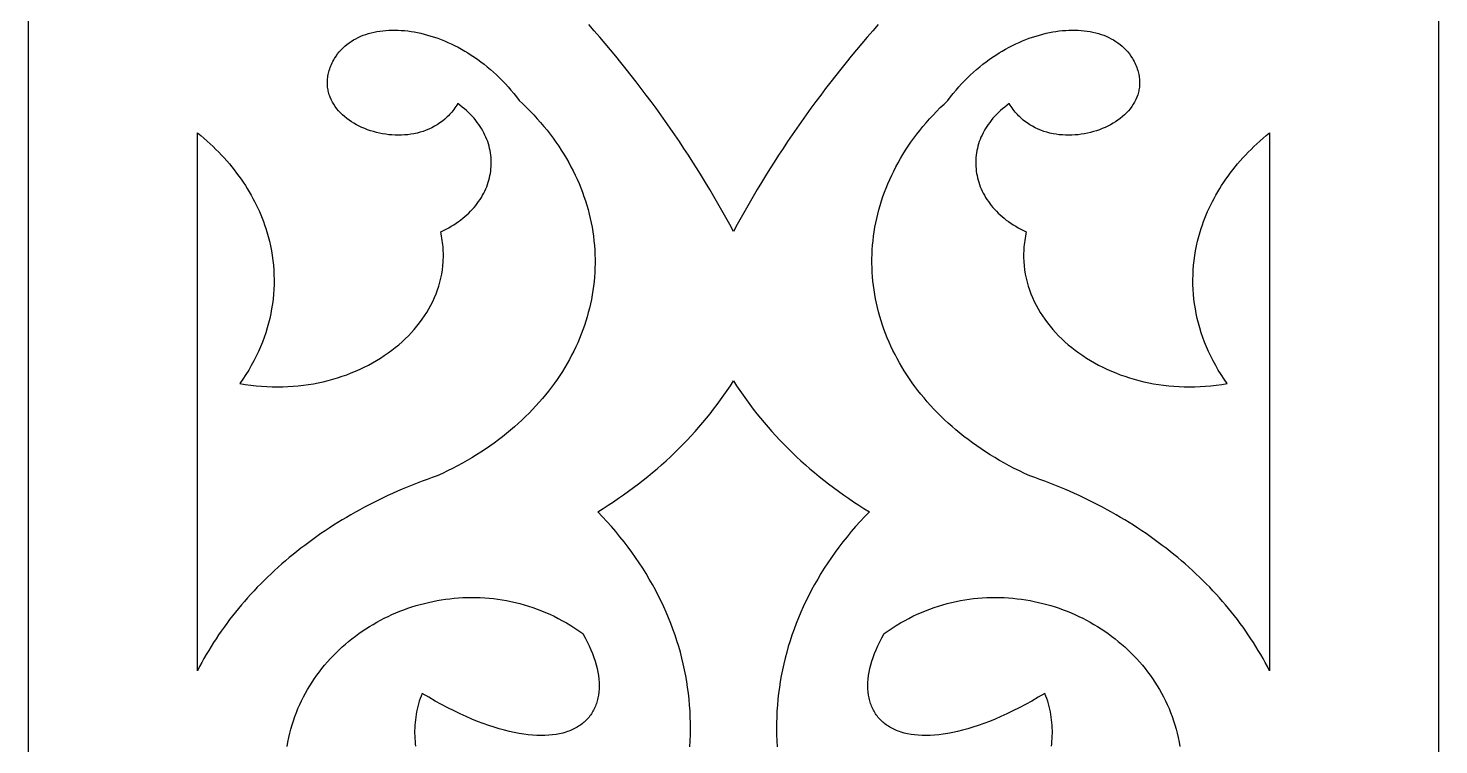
# Model space of a CAD drawing. Extents: x 2404 to 3052, y -2673 to -933.
# Drawn here: x 2801.7 to 3051.7, y -2115.5 to -1988.5 of the extents above; entities that cross this region are included whole.
import ezdxf

# ---------------------------------------------------------------- set-up
doc = ezdxf.new("R2010")
doc.units = 0
doc.layers.add('LAYER_1', color=18, linetype='CONTINUOUS')

msp = doc.modelspace()

# ---------------------------------------------------------------- linework, layer by layer
at = {"layer": 'LAYER_1'}
for points in [[(2801.7, -2653.09), (3051.7, -2653.09), (3051.7, -953.09), (2801.7, -953.09)], [(2855.99, -1993.84), (2856.26, -1993.44), (2856.54, -1993.06), (2856.83, -1992.69), (2857.14, -1992.34), (2857.47, -1992), (2857.82, -1991.69), (2858.18, -1991.38), (2858.55, -1991.1), (2858.94, -1990.83), (2859.34, -1990.58), (2859.75, -1990.35), (2860.18, -1990.13), (2860.62, -1989.93), (2861.07, -1989.75), (2861.54, -1989.58), (2862.01, -1989.43), (2862.49, -1989.3), (2862.99, -1989.18), (2863.49, -1989.08), (2864.01, -1989), (2864.53, -1988.93), (2865.06, -1988.88), (2865.59, -1988.84), (2866.14, -1988.82), (2866.69, -1988.82), (2867.25, -1988.84), (2867.81, -1988.87), (2868.38, -1988.91), (2868.96, -1988.98), (2869.54, -1989.06), (2870.12, -1989.15), (2870.71, -1989.26), (2871.3, -1989.39), (2871.89, -1989.54), (2872.48, -1989.7), (2873.08, -1989.88), (2873.68, -1990.07), (2874.28, -1990.28), (2874.88, -1990.5), (2875.48, -1990.74), (2876.08, -1991), (2876.67, -1991.27), (2877.27, -1991.56), (2877.87, -1991.87), (2878.46, -1992.19), (2879.05, -1992.53), (2879.63, -1992.88), (2880.22, -1993.25), (2880.8, -1993.63), (2881.37, -1994.03), (2881.94, -1994.45), (2882.5, -1994.88), (2883.06, -1995.33), (2883.61, -1995.79), (2884.16, -1996.27), (2884.7, -1996.77), (2885.23, -1997.28), (2885.75, -1997.8), (2886.26, -1998.35), (2886.77, -1998.9), (2887.26, -1999.48), (2887.75, -2000.06), (2888.22, -2000.67), (2888.68, -2001.29), (2889.37, -2001.92), (2890.03, -2002.57), (2890.68, -2003.22), (2891.31, -2003.87), (2891.92, -2004.54), (2892.51, -2005.21), (2893.09, -2005.89), (2893.65, -2006.58), (2894.19, -2007.27), (2894.72, -2007.97), (2895.22, -2008.68), (2895.71, -2009.39), (2896.18, -2010.1), (2896.64, -2010.83), (2897.07, -2011.56), (2897.49, -2012.29), (2897.89, -2013.03), (2898.27, -2013.77), (2898.64, -2014.52), (2898.99, -2015.27), (2899.32, -2016.03), (2899.63, -2016.79), (2899.92, -2017.55), (2900.19, -2018.32), (2900.45, -2019.09), (2900.69, -2019.86), (2900.91, -2020.64), (2901.12, -2021.42), (2901.3, -2022.2), (2901.47, -2022.99), (2901.62, -2023.77), (2901.75, -2024.56), (2901.87, -2025.37), (2901.96, -2026.17), (2902.04, -2026.98), (2902.1, -2027.78), (2902.14, -2028.59), (2902.16, -2029.39), (2902.16, -2030.19), (2902.14, -2030.99), (2902.1, -2031.79), (2902.05, -2032.59), (2901.98, -2033.38), (2901.89, -2034.18), (2901.78, -2034.97), (2901.65, -2035.76), (2901.5, -2036.54), (2901.34, -2037.33), (2901.16, -2038.11), (2900.96, -2038.89), (2900.74, -2039.66), (2900.51, -2040.43), (2900.26, -2041.2), (2899.99, -2041.96), (2899.7, -2042.72), (2899.4, -2043.47), (2899.08, -2044.22), (2898.74, -2044.96), (2898.38, -2045.7), (2898.01, -2046.44), (2897.62, -2047.17), (2897.22, -2047.89), (2896.8, -2048.61), (2896.36, -2049.32), (2895.9, -2050.02), (2895.43, -2050.72), (2894.95, -2051.42), (2894.44, -2052.1), (2893.92, -2052.78), (2893.39, -2053.45), (2892.84, -2054.12), (2892.27, -2054.77), (2891.69, -2055.42), (2891.09, -2056.07), (2890.48, -2056.7), (2889.85, -2057.32), (2889.2, -2057.94), (2888.55, -2058.55), (2887.87, -2059.15), (2887.18, -2059.74), (2886.48, -2060.32), (2885.76, -2060.89), (2885.02, -2061.45), (2884.28, -2062.01), (2883.51, -2062.55), (2882.74, -2063.08), (2881.94, -2063.6), (2881.14, -2064.11), (2880.32, -2064.61), (2879.48, -2065.1), (2878.64, -2065.58), (2877.77, -2066.05), (2876.9, -2066.5), (2876.01, -2066.95), (2875.1, -2067.38), (2874.19, -2067.8), (2873.28, -2068.11), (2872.38, -2068.44), (2871.49, -2068.77), (2870.61, -2069.11), (2869.73, -2069.46), (2868.85, -2069.81), (2867.99, -2070.18), (2867.13, -2070.55), (2866.27, -2070.93), (2865.43, -2071.32), (2864.59, -2071.72), (2863.75, -2072.12), (2862.93, -2072.54), (2862.11, -2072.95), (2861.3, -2073.38), (2860.49, -2073.82), (2859.69, -2074.26), (2858.9, -2074.71), (2858.12, -2075.17), (2857.34, -2075.63), (2856.57, -2076.1), (2855.81, -2076.58), (2855.06, -2077.07), (2854.31, -2077.56), (2853.58, -2078.06), (2852.85, -2078.57), (2852.13, -2079.08), (2851.41, -2079.6), (2850.71, -2080.13), (2850.01, -2080.66), (2849.32, -2081.2), (2848.64, -2081.75), (2847.97, -2082.3), (2847.3, -2082.86), (2846.65, -2083.43), (2846, -2084), (2845.36, -2084.58), (2844.73, -2085.17), (2844.11, -2085.76), (2843.5, -2086.35), (2842.9, -2086.96), (2842.3, -2087.57), (2841.72, -2088.18), (2841.14, -2088.8), (2840.58, -2089.43), (2840.02, -2090.06), (2839.47, -2090.7), (2838.94, -2091.34), (2838.41, -2091.99), (2837.89, -2092.64), (2837.38, -2093.3), (2836.88, -2093.97), (2836.4, -2094.64), (2835.92, -2095.31), (2835.45, -2095.99), (2834.99, -2096.68), (2834.54, -2097.37), (2834.1, -2098.07), (2833.68, -2098.77), (2833.26, -2099.47), (2832.85, -2100.18), (2832.46, -2100.9), (2832.07, -2101.62), (2831.7, -2102.34), (2831.7, -2024.56), (2831.7, -2007.06), (2832.27, -2007.53), (2832.84, -2008), (2833.39, -2008.48), (2833.93, -2008.97), (2834.45, -2009.46), (2834.97, -2009.96), (2835.47, -2010.47), (2835.96, -2010.98), (2836.44, -2011.49), (2836.9, -2012.01), (2837.36, -2012.54), (2837.8, -2013.07), (2838.22, -2013.61), (2838.64, -2014.15), (2839.04, -2014.69), (2839.44, -2015.24), (2839.81, -2015.8), (2840.18, -2016.36), (2840.53, -2016.92), (2840.88, -2017.49), (2841.2, -2018.06), (2841.52, -2018.64), (2841.82, -2019.21), (2842.11, -2019.8), (2842.39, -2020.38), (2842.66, -2020.97), (2842.91, -2021.56), (2843.15, -2022.16), (2843.38, -2022.75), (2843.59, -2023.35), (2843.79, -2023.96), (2843.98, -2024.56), (2844.22, -2025.4), (2844.44, -2026.24), (2844.63, -2027.08), (2844.79, -2027.93), (2844.93, -2028.77), (2845.05, -2029.63), (2845.14, -2030.48), (2845.21, -2031.34), (2845.25, -2032.19), (2845.27, -2033.05), (2845.26, -2033.91), (2845.23, -2034.77), (2845.17, -2035.63), (2845.08, -2036.48), (2844.98, -2037.34), (2844.84, -2038.2), (2844.68, -2039.05), (2844.5, -2039.91), (2844.29, -2040.76), (2844.05, -2041.61), (2843.79, -2042.45), (2843.5, -2043.29), (2843.19, -2044.13), (2842.85, -2044.97), (2842.49, -2045.8), (2842.09, -2046.62), (2841.68, -2047.44), (2841.23, -2048.26), (2840.77, -2049.07), (2840.27, -2049.87), (2839.75, -2050.67), (2839.2, -2051.46), (2840.16, -2051.62), (2841.13, -2051.75), (2842.08, -2051.86), (2843.04, -2051.95), (2843.99, -2052.01), (2844.93, -2052.04), (2845.87, -2052.05), (2846.8, -2052.04), (2847.72, -2052), (2848.64, -2051.95), (2849.55, -2051.86), (2850.46, -2051.76), (2851.35, -2051.64), (2852.24, -2051.49), (2853.11, -2051.32), (2853.98, -2051.13), (2854.83, -2050.92), (2855.68, -2050.69), (2856.51, -2050.44), (2857.34, -2050.18), (2858.15, -2049.89), (2858.94, -2049.58), (2859.73, -2049.26), (2860.5, -2048.91), (2861.26, -2048.55), (2862, -2048.18), (2862.72, -2047.78), (2863.44, -2047.37), (2864.13, -2046.95), (2864.81, -2046.5), (2865.47, -2046.04), (2866.12, -2045.57), (2866.75, -2045.08), (2867.36, -2044.58), (2867.95, -2044.06), (2868.52, -2043.53), (2869.07, -2042.99), (2869.6, -2042.43), (2870.11, -2041.86), (2870.6, -2041.28), (2871.07, -2040.69), (2871.52, -2040.08), (2871.94, -2039.47), (2872.34, -2038.84), (2872.72, -2038.2), (2873.07, -2037.56), (2873.4, -2036.9), (2873.7, -2036.23), (2873.98, -2035.55), (2874.24, -2034.87), (2874.46, -2034.18), (2874.66, -2033.47), (2874.83, -2032.77), (2874.98, -2032.05), (2875.1, -2031.33), (2875.19, -2030.6), (2875.25, -2029.86), (2875.26, -2029.49), (2875.27, -2029.12), (2875.28, -2028.74), (2875.27, -2028.37), (2875.26, -2027.99), (2875.24, -2027.62), (2875.22, -2027.24), (2875.18, -2026.86), (2875.14, -2026.48), (2875.09, -2026.1), (2875.03, -2025.71), (2874.96, -2025.33), (2874.89, -2024.95), (2874.81, -2024.56), (2875.3, -2024.33), (2875.77, -2024.09), (2876.23, -2023.85), (2876.68, -2023.59), (2877.11, -2023.32), (2877.54, -2023.05), (2877.94, -2022.77), (2878.34, -2022.48), (2878.72, -2022.18), (2879.09, -2021.87), (2879.44, -2021.56), (2879.78, -2021.24), (2880.11, -2020.92), (2880.42, -2020.58), (2880.72, -2020.24), (2881, -2019.9), (2881.28, -2019.55), (2881.53, -2019.19), (2881.78, -2018.83), (2882.01, -2018.47), (2882.22, -2018.1), (2882.43, -2017.72), (2882.61, -2017.35), (2882.79, -2016.96), (2882.95, -2016.58), (2883.09, -2016.19), (2883.22, -2015.8), (2883.34, -2015.41), (2883.44, -2015.01), (2883.53, -2014.61), (2883.61, -2014.21), (2883.67, -2013.81), (2883.71, -2013.41), (2883.75, -2013.01), (2883.76, -2012.6), (2883.77, -2012.2), (2883.75, -2011.8), (2883.73, -2011.39), (2883.69, -2010.99), (2883.63, -2010.59), (2883.56, -2010.18), (2883.47, -2009.78), (2883.37, -2009.38), (2883.26, -2008.99), (2883.13, -2008.59), (2882.99, -2008.2), (2882.83, -2007.81), (2882.65, -2007.42), (2882.46, -2007.04), (2882.26, -2006.66), (2882.04, -2006.28), (2881.81, -2005.91), (2881.56, -2005.54), (2881.29, -2005.18), (2881.01, -2004.82), (2880.72, -2004.46), (2880.41, -2004.11), (2880.08, -2003.77), (2879.74, -2003.43), (2879.38, -2003.1), (2879.01, -2002.78), (2878.63, -2002.46), (2878.22, -2002.15), (2877.81, -2001.85), (2877.65, -2002.11), (2877.48, -2002.37), (2877.31, -2002.62), (2877.13, -2002.87), (2876.95, -2003.11), (2876.76, -2003.34), (2876.57, -2003.56), (2876.38, -2003.78), (2876.18, -2003.99), (2875.97, -2004.2), (2875.76, -2004.39), (2875.55, -2004.58), (2875.11, -2004.94), (2874.66, -2005.28), (2874.19, -2005.59), (2873.71, -2005.87), (2873.22, -2006.13), (2872.71, -2006.37), (2872.2, -2006.58), (2871.68, -2006.77), (2871.14, -2006.93), (2870.61, -2007.07), (2870.06, -2007.19), (2869.51, -2007.28), (2868.96, -2007.36), (2868.4, -2007.41), (2867.84, -2007.44), (2867.28, -2007.45), (2866.72, -2007.44), (2866.16, -2007.41), (2865.61, -2007.36), (2865.05, -2007.29), (2864.5, -2007.2), (2863.96, -2007.09), (2863.42, -2006.96), (2862.88, -2006.82), (2862.36, -2006.66), (2861.84, -2006.48), (2861.34, -2006.28), (2860.84, -2006.07), (2860.36, -2005.84), (2859.89, -2005.6), (2859.43, -2005.34), (2858.99, -2005.06), (2858.56, -2004.77), (2858.15, -2004.47), (2857.76, -2004.15), (2857.39, -2003.82), (2857.04, -2003.48), (2856.71, -2003.12), (2856.4, -2002.75), (2856.11, -2002.37), (2855.85, -2001.97), (2855.61, -2001.57), (2855.4, -2001.15), (2855.21, -2000.73), (2855.13, -2000.51), (2855.05, -2000.29), (2854.99, -2000.07), (2854.93, -1999.84), (2854.87, -1999.61), (2854.83, -1999.39), (2854.79, -1999.15), (2854.76, -1998.92), (2854.74, -1998.68), (2854.72, -1998.45), (2854.72, -1998.21), (2854.72, -1997.96), (2854.73, -1997.72), (2854.75, -1997.47), (2854.78, -1997.22), (2854.81, -1996.97), (2854.86, -1996.72), (2854.92, -1996.47), (2854.98, -1996.21), (2855.05, -1995.96), (2855.14, -1995.7), (2855.23, -1995.44), (2855.33, -1995.17), (2855.44, -1994.91), (2855.57, -1994.65), (2855.7, -1994.38), (2855.84, -1994.11)], [(2964.71, -2001.29), (2965.17, -2000.67), (2965.64, -2000.06), (2966.13, -1999.48), (2966.62, -1998.9), (2967.13, -1998.35), (2967.64, -1997.8), (2968.16, -1997.28), (2968.69, -1996.77), (2969.23, -1996.27), (2969.78, -1995.79), (2970.33, -1995.33), (2970.89, -1994.88), (2971.45, -1994.45), (2972.02, -1994.03), (2972.59, -1993.63), (2973.17, -1993.25), (2973.76, -1992.88), (2974.34, -1992.53), (2974.93, -1992.19), (2975.53, -1991.87), (2976.12, -1991.56), (2976.72, -1991.27), (2977.32, -1991), (2977.91, -1990.74), (2978.51, -1990.5), (2979.11, -1990.28), (2979.71, -1990.07), (2980.31, -1989.88), (2980.91, -1989.7), (2981.5, -1989.54), (2982.09, -1989.39), (2982.68, -1989.26), (2983.27, -1989.15), (2983.85, -1989.06), (2984.43, -1988.98), (2985.01, -1988.91), (2985.58, -1988.87), (2986.14, -1988.84), (2986.7, -1988.82), (2987.25, -1988.82), (2987.8, -1988.84), (2988.33, -1988.88), (2988.86, -1988.93), (2989.38, -1989), (2989.9, -1989.08), (2990.4, -1989.18), (2990.9, -1989.3), (2991.38, -1989.43), (2991.85, -1989.58), (2992.32, -1989.75), (2992.77, -1989.93), (2993.21, -1990.13), (2993.64, -1990.35), (2994.05, -1990.58), (2994.45, -1990.83), (2994.84, -1991.1), (2995.21, -1991.38), (2995.57, -1991.69), (2995.92, -1992), (2996.25, -1992.34), (2996.56, -1992.69), (2996.86, -1993.06), (2997.13, -1993.44), (2997.4, -1993.84), (2997.55, -1994.11), (2997.69, -1994.38), (2997.82, -1994.65), (2997.95, -1994.91), (2998.06, -1995.17), (2998.16, -1995.44), (2998.25, -1995.7), (2998.34, -1995.96), (2998.41, -1996.21), (2998.48, -1996.47), (2998.53, -1996.72), (2998.58, -1996.97), (2998.61, -1997.22), (2998.64, -1997.47), (2998.66, -1997.72), (2998.67, -1997.96), (2998.67, -1998.21), (2998.67, -1998.45), (2998.65, -1998.68), (2998.63, -1998.92), (2998.6, -1999.15), (2998.56, -1999.39), (2998.52, -1999.61), (2998.47, -1999.84), (2998.4, -2000.07), (2998.34, -2000.29), (2998.18, -2000.73), (2997.99, -2001.15), (2997.78, -2001.57), (2997.54, -2001.97), (2997.28, -2002.37), (2996.99, -2002.75), (2996.68, -2003.12), (2996.35, -2003.48), (2996, -2003.82), (2995.63, -2004.15), (2995.24, -2004.47), (2994.83, -2004.77), (2994.4, -2005.06), (2993.96, -2005.34), (2993.5, -2005.6), (2993.03, -2005.84), (2992.55, -2006.07), (2992.05, -2006.28), (2991.55, -2006.48), (2991.03, -2006.66), (2990.51, -2006.82), (2989.97, -2006.96), (2989.43, -2007.09), (2988.89, -2007.2), (2988.34, -2007.29), (2987.78, -2007.36), (2987.23, -2007.41), (2986.67, -2007.44), (2986.11, -2007.45), (2985.55, -2007.44), (2984.99, -2007.41), (2984.43, -2007.36), (2983.88, -2007.28), (2983.33, -2007.19), (2982.78, -2007.07), (2982.25, -2006.93), (2981.72, -2006.77), (2981.19, -2006.58), (2980.68, -2006.37), (2980.17, -2006.13), (2979.68, -2005.87), (2979.2, -2005.59), (2978.73, -2005.28), (2978.28, -2004.94), (2978.06, -2004.77), (2977.84, -2004.58), (2977.63, -2004.39), (2977.42, -2004.2), (2977.21, -2003.99), (2977.01, -2003.78), (2976.82, -2003.56), (2976.63, -2003.34), (2976.44, -2003.11), (2976.26, -2002.87), (2976.08, -2002.62), (2975.91, -2002.37), (2975.74, -2002.11), (2975.58, -2001.85), (2975.17, -2002.15), (2974.76, -2002.46), (2974.38, -2002.78), (2974.01, -2003.1), (2973.65, -2003.43), (2973.31, -2003.77), (2972.98, -2004.11), (2972.67, -2004.46), (2972.38, -2004.82), (2972.1, -2005.18), (2971.83, -2005.54), (2971.59, -2005.91), (2971.35, -2006.28), (2971.13, -2006.66), (2970.93, -2007.04), (2970.74, -2007.42), (2970.56, -2007.81), (2970.41, -2008.2), (2970.26, -2008.59), (2970.13, -2008.99), (2970.02, -2009.38), (2969.92, -2009.78), (2969.83, -2010.18), (2969.76, -2010.59), (2969.71, -2010.99), (2969.66, -2011.39), (2969.64, -2011.8), (2969.63, -2012.2), (2969.63, -2012.6), (2969.64, -2013.01), (2969.68, -2013.41), (2969.72, -2013.81), (2969.78, -2014.21), (2969.86, -2014.61), (2969.95, -2015.01), (2970.05, -2015.41), (2970.17, -2015.8), (2970.3, -2016.19), (2970.44, -2016.58), (2970.6, -2016.96), (2970.78, -2017.35), (2970.97, -2017.72), (2971.17, -2018.1), (2971.38, -2018.47), (2971.61, -2018.83), (2971.86, -2019.19), (2972.11, -2019.55), (2972.39, -2019.9), (2972.67, -2020.24), (2972.97, -2020.58), (2973.28, -2020.92), (2973.61, -2021.24), (2973.95, -2021.56), (2974.3, -2021.87), (2974.67, -2022.18), (2975.05, -2022.48), (2975.45, -2022.77), (2975.85, -2023.05), (2976.28, -2023.32), (2976.71, -2023.59), (2977.16, -2023.85), (2977.62, -2024.09), (2978.09, -2024.33), (2978.58, -2024.56), (2978.5, -2024.95), (2978.43, -2025.33), (2978.36, -2025.71), (2978.3, -2026.1), (2978.25, -2026.48), (2978.21, -2026.86), (2978.17, -2027.24), (2978.15, -2027.62), (2978.13, -2027.99), (2978.12, -2028.37), (2978.11, -2028.74), (2978.12, -2029.12), (2978.15, -2029.86), (2978.2, -2030.6), (2978.29, -2031.33), (2978.41, -2032.05), (2978.56, -2032.77), (2978.73, -2033.47), (2978.93, -2034.18), (2979.16, -2034.87), (2979.41, -2035.55), (2979.69, -2036.23), (2979.99, -2036.9), (2980.32, -2037.56), (2980.67, -2038.2), (2981.05, -2038.84), (2981.45, -2039.47), (2981.87, -2040.08), (2982.32, -2040.69), (2982.79, -2041.28), (2983.28, -2041.86), (2983.79, -2042.43), (2984.32, -2042.99), (2984.87, -2043.53), (2985.44, -2044.06), (2986.03, -2044.58), (2986.64, -2045.08), (2987.27, -2045.57), (2987.92, -2046.04), (2988.58, -2046.5), (2989.26, -2046.95), (2989.95, -2047.37), (2990.67, -2047.78), (2991.39, -2048.18), (2992.14, -2048.55), (2992.89, -2048.91), (2993.66, -2049.26), (2994.45, -2049.58), (2995.24, -2049.89), (2996.05, -2050.18), (2996.88, -2050.44), (2997.71, -2050.69), (2998.56, -2050.92), (2999.41, -2051.13), (3000.28, -2051.32), (3001.15, -2051.49), (3002.04, -2051.64), (3002.93, -2051.76), (3003.84, -2051.86), (3004.75, -2051.95), (3005.67, -2052), (3006.59, -2052.04), (3007.52, -2052.05), (3008.46, -2052.04), (3009.4, -2052.01), (3010.35, -2051.95), (3011.31, -2051.86), (3012.26, -2051.75), (3013.23, -2051.62), (3014.19, -2051.46), (3013.64, -2050.67), (3013.12, -2049.87), (3012.62, -2049.07), (3012.16, -2048.26), (3011.71, -2047.44), (3011.3, -2046.62), (3010.9, -2045.8), (3010.54, -2044.97), (3010.2, -2044.13), (3009.89, -2043.29), (3009.6, -2042.45), (3009.34, -2041.61), (3009.1, -2040.76), (3008.89, -2039.91), (3008.71, -2039.05), (3008.55, -2038.2), (3008.41, -2037.34), (3008.31, -2036.48), (3008.22, -2035.63), (3008.16, -2034.77), (3008.13, -2033.91), (3008.12, -2033.05), (3008.14, -2032.19), (3008.18, -2031.34), (3008.25, -2030.48), (3008.34, -2029.63), (3008.46, -2028.77), (3008.6, -2027.93), (3008.76, -2027.08), (3008.95, -2026.24), (3009.17, -2025.4), (3009.41, -2024.56), (3009.6, -2023.96), (3009.8, -2023.35), (3010.01, -2022.75), (3010.24, -2022.16), (3010.48, -2021.56), (3010.73, -2020.97), (3011, -2020.38), (3011.28, -2019.8), (3011.57, -2019.21), (3011.87, -2018.64), (3012.19, -2018.06), (3012.52, -2017.49), (3012.86, -2016.92), (3013.21, -2016.36), (3013.58, -2015.8), (3013.96, -2015.24), (3014.35, -2014.69), (3014.75, -2014.15), (3015.17, -2013.61), (3015.59, -2013.07), (3016.04, -2012.54), (3016.49, -2012.01), (3016.95, -2011.49), (3017.43, -2010.98), (3017.92, -2010.47), (3018.42, -2009.96), (3018.94, -2009.46), (3019.46, -2008.97), (3020, -2008.48), (3020.55, -2008), (3021.12, -2007.53), (3021.69, -2007.06), (3021.69, -2024.56), (3021.69, -2102.34), (3021.32, -2101.62), (3020.93, -2100.9), (3020.54, -2100.18), (3020.13, -2099.47), (3019.71, -2098.77), (3019.29, -2098.07), (3018.85, -2097.37), (3018.4, -2096.68), (3017.94, -2095.99), (3017.47, -2095.31), (3017, -2094.64), (3016.51, -2093.97), (3016.01, -2093.3), (3015.5, -2092.64), (3014.98, -2091.99), (3014.45, -2091.34), (3013.92, -2090.7), (3013.37, -2090.06), (3012.81, -2089.43), (3012.25, -2088.8), (3011.67, -2088.18), (3011.09, -2087.57), (3010.49, -2086.96), (3009.89, -2086.35), (3009.28, -2085.76), (3008.66, -2085.17), (3008.03, -2084.58), (3007.39, -2084), (3006.75, -2083.43), (3006.09, -2082.86), (3005.43, -2082.3), (3004.75, -2081.75), (3004.07, -2081.2), (3003.38, -2080.66), (3002.68, -2080.13), (3001.98, -2079.6), (3001.27, -2079.08), (3000.54, -2078.57), (2999.81, -2078.06), (2999.08, -2077.56), (2998.33, -2077.07), (2997.58, -2076.58), (2996.82, -2076.1), (2996.05, -2075.63), (2995.27, -2075.17), (2994.49, -2074.71), (2993.7, -2074.26), (2992.9, -2073.82), (2992.09, -2073.38), (2991.28, -2072.95), (2990.46, -2072.54), (2989.64, -2072.12), (2988.8, -2071.72), (2987.96, -2071.32), (2987.12, -2070.93), (2986.26, -2070.55), (2985.4, -2070.18), (2984.54, -2069.81), (2983.66, -2069.46), (2982.78, -2069.11), (2981.9, -2068.77), (2981.01, -2068.44), (2980.11, -2068.11), (2979.2, -2067.8), (2978.28, -2067.37), (2977.36, -2066.94), (2976.46, -2066.49), (2975.58, -2066.03), (2974.71, -2065.56), (2973.85, -2065.07), (2973.01, -2064.58), (2972.19, -2064.07), (2971.38, -2063.56), (2970.58, -2063.03), (2969.8, -2062.5), (2969.03, -2061.95), (2968.28, -2061.39), (2967.54, -2060.83), (2966.82, -2060.25), (2966.12, -2059.67), (2965.43, -2059.07), (2964.75, -2058.47), (2964.09, -2057.86), (2963.45, -2057.24), (2962.82, -2056.61), (2962.21, -2055.97), (2961.61, -2055.33), (2961.03, -2054.68), (2960.46, -2054.02), (2959.91, -2053.35), (2959.38, -2052.68), (2958.86, -2052), (2958.36, -2051.31), (2957.88, -2050.61), (2957.41, -2049.91), (2956.96, -2049.21), (2956.52, -2048.49), (2956.11, -2047.78), (2955.7, -2047.05), (2955.32, -2046.32), (2954.95, -2045.59), (2954.6, -2044.85), (2954.26, -2044.11), (2953.95, -2043.36), (2953.65, -2042.61), (2953.36, -2041.85), (2953.1, -2041.09), (2952.85, -2040.32), (2952.62, -2039.56), (2952.41, -2038.78), (2952.21, -2038.01), (2952.03, -2037.23), (2951.87, -2036.45), (2951.73, -2035.67), (2951.6, -2034.88), (2951.5, -2034.1), (2951.41, -2033.31), (2951.34, -2032.52), (2951.28, -2031.73), (2951.25, -2030.93), (2951.23, -2030.14), (2951.23, -2029.34), (2951.26, -2028.55), (2951.29, -2027.75), (2951.35, -2026.95), (2951.43, -2026.15), (2951.52, -2025.36), (2951.64, -2024.56), (2951.77, -2023.77), (2951.92, -2022.99), (2952.08, -2022.21), (2952.27, -2021.43), (2952.47, -2020.65), (2952.69, -2019.88), (2952.93, -2019.11), (2953.18, -2018.34), (2953.46, -2017.57), (2953.75, -2016.81), (2954.06, -2016.05), (2954.39, -2015.3), (2954.73, -2014.55), (2955.1, -2013.8), (2955.48, -2013.06), (2955.88, -2012.32), (2956.3, -2011.58), (2956.73, -2010.86), (2957.19, -2010.13), (2957.66, -2009.41), (2958.15, -2008.7), (2958.65, -2007.99), (2959.18, -2007.29), (2959.72, -2006.6), (2960.28, -2005.91), (2960.86, -2005.23), (2961.46, -2004.55), (2962.07, -2003.89), (2962.7, -2003.23), (2963.35, -2002.57), (2964.02, -2001.93)]]:
    msp.add_lwpolyline(points, close=True, dxfattribs=at)
for points in [[(2952.36, -1987.84), (2951.38, -1988.95), (2950.41, -1990.06), (2949.46, -1991.18), (2948.51, -1992.31), (2947.57, -1993.44), (2946.64, -1994.58), (2945.72, -1995.72), (2944.82, -1996.86), (2943.92, -1998.02), (2943.03, -1999.17), (2942.15, -2000.33), (2941.28, -2001.5), (2940.42, -2002.67), (2939.57, -2003.84), (2938.73, -2005.02), (2937.9, -2006.21), (2937.08, -2007.4), (2936.27, -2008.59), (2935.48, -2009.79), (2934.69, -2011), (2933.91, -2012.2), (2933.14, -2013.42), (2932.38, -2014.63), (2931.64, -2015.86), (2930.9, -2017.08), (2930.17, -2018.31), (2929.46, -2019.55), (2928.75, -2020.78), (2928.05, -2022.03), (2927.37, -2023.28), (2926.7, -2024.53), (2926.02, -2023.28), (2925.34, -2022.03), (2924.64, -2020.78), (2923.94, -2019.55), (2923.22, -2018.31), (2922.49, -2017.08), (2921.76, -2015.86), (2921.01, -2014.63), (2920.25, -2013.42), (2919.48, -2012.2), (2918.7, -2011), (2917.91, -2009.79), (2917.12, -2008.59), (2916.31, -2007.4), (2915.49, -2006.21), (2914.66, -2005.02), (2913.82, -2003.84), (2912.97, -2002.67), (2912.11, -2001.5), (2911.24, -2000.33), (2910.36, -1999.17), (2909.47, -1998.02), (2908.57, -1996.86), (2907.67, -1995.72), (2906.75, -1994.58), (2905.82, -1993.44), (2904.88, -1992.31), (2903.93, -1991.18), (2902.98, -1990.06), (2902.01, -1988.95), (2901.03, -1987.84)], [(2918.95, -2115.81), (2919.01, -2114.75), (2919.05, -2113.7), (2919.07, -2112.65), (2919.06, -2111.6), (2919.04, -2110.55), (2918.99, -2109.5), (2918.92, -2108.45), (2918.82, -2107.4), (2918.71, -2106.35), (2918.57, -2105.31), (2918.41, -2104.27), (2918.23, -2103.23), (2918.02, -2102.19), (2917.79, -2101.15), (2917.55, -2100.12), (2917.28, -2099.09), (2916.98, -2098.06), (2916.67, -2097.04), (2916.33, -2096.02), (2915.97, -2095.01), (2915.59, -2094), (2915.19, -2092.99), (2914.77, -2091.99), (2914.32, -2091), (2913.86, -2090.01), (2913.37, -2089.02), (2912.86, -2088.04), (2912.32, -2087.07), (2911.77, -2086.1), (2911.2, -2085.14), (2910.6, -2084.18), (2909.98, -2083.24), (2909.34, -2082.29), (2908.68, -2081.36), (2908, -2080.44), (2907.29, -2079.52), (2906.57, -2078.61), (2905.82, -2077.7), (2905.06, -2076.81), (2904.27, -2075.93), (2903.46, -2075.05), (2902.63, -2074.18), (2903.57, -2073.6), (2904.5, -2073.01), (2905.42, -2072.41), (2906.33, -2071.8), (2907.22, -2071.18), (2908.11, -2070.54), (2908.98, -2069.9), (2909.84, -2069.25), (2910.68, -2068.59), (2911.52, -2067.92), (2912.34, -2067.24), (2913.15, -2066.55), (2913.95, -2065.85), (2914.74, -2065.14), (2915.51, -2064.43), (2916.27, -2063.7), (2917.02, -2062.97), (2917.76, -2062.22), (2918.48, -2061.47), (2919.19, -2060.71), (2919.89, -2059.95), (2920.57, -2059.17), (2921.24, -2058.39), (2921.9, -2057.59), (2922.55, -2056.8), (2923.18, -2055.99), (2923.8, -2055.17), (2924.41, -2054.35), (2925, -2053.52), (2925.58, -2052.69), (2926.14, -2051.84), (2926.7, -2050.99), (2927.25, -2051.84), (2927.81, -2052.69), (2928.39, -2053.52), (2928.98, -2054.35), (2929.59, -2055.17), (2930.21, -2055.99), (2930.84, -2056.8), (2931.49, -2057.59), (2932.15, -2058.39), (2932.82, -2059.17), (2933.5, -2059.95), (2934.2, -2060.71), (2934.91, -2061.47), (2935.63, -2062.22), (2936.37, -2062.97), (2937.12, -2063.7), (2937.88, -2064.43), (2938.65, -2065.14), (2939.44, -2065.85), (2940.24, -2066.55), (2941.05, -2067.24), (2941.87, -2067.92), (2942.71, -2068.59), (2943.55, -2069.25), (2944.41, -2069.9), (2945.28, -2070.54), (2946.17, -2071.18), (2947.06, -2071.8), (2947.97, -2072.41), (2948.89, -2073.01), (2949.82, -2073.6), (2950.77, -2074.18), (2949.93, -2075.05), (2949.12, -2075.93), (2948.34, -2076.81), (2947.57, -2077.7), (2946.82, -2078.61), (2946.1, -2079.52), (2945.39, -2080.44), (2944.71, -2081.36), (2944.05, -2082.29), (2943.41, -2083.24), (2942.79, -2084.18), (2942.19, -2085.14), (2941.62, -2086.1), (2941.07, -2087.07), (2940.53, -2088.04), (2940.02, -2089.02), (2939.53, -2090.01), (2939.07, -2091), (2938.62, -2091.99), (2938.2, -2092.99), (2937.8, -2094), (2937.42, -2095.01), (2937.06, -2096.02), (2936.72, -2097.04), (2936.41, -2098.06), (2936.12, -2099.09), (2935.84, -2100.12), (2935.6, -2101.15), (2935.37, -2102.19), (2935.16, -2103.23), (2934.98, -2104.27), (2934.82, -2105.31), (2934.68, -2106.35), (2934.57, -2107.4), (2934.47, -2108.45), (2934.4, -2109.5), (2934.35, -2110.55), (2934.33, -2111.6), (2934.32, -2112.65), (2934.34, -2113.7), (2934.38, -2114.75), (2934.44, -2115.81)], [(2847.58, -2115.76), (2847.72, -2114.98), (2847.87, -2114.2), (2848.05, -2113.44), (2848.25, -2112.69), (2848.47, -2111.94), (2848.7, -2111.2), (2848.95, -2110.48), (2849.22, -2109.76), (2849.51, -2109.05), (2849.82, -2108.35), (2850.14, -2107.66), (2850.48, -2106.99), (2850.84, -2106.32), (2851.21, -2105.66), (2851.6, -2105.01), (2852, -2104.38), (2852.42, -2103.75), (2852.85, -2103.14), (2853.3, -2102.53), (2853.76, -2101.94), (2854.23, -2101.36), (2854.72, -2100.79), (2855.22, -2100.24), (2855.74, -2099.69), (2856.27, -2099.16), (2856.8, -2098.64), (2857.36, -2098.13), (2857.92, -2097.63), (2858.49, -2097.15), (2859.08, -2096.68), (2859.68, -2096.22), (2860.28, -2095.78), (2860.9, -2095.35), (2861.53, -2094.93), (2862.17, -2094.53), (2862.81, -2094.14), (2863.47, -2093.76), (2864.13, -2093.4), (2864.8, -2093.05), (2865.48, -2092.72), (2866.17, -2092.4), (2866.86, -2092.1), (2867.56, -2091.81), (2868.27, -2091.54), (2868.99, -2091.28), (2869.71, -2091.04), (2870.44, -2090.81), (2871.17, -2090.6), (2871.91, -2090.41), (2872.65, -2090.23), (2873.39, -2090.07), (2874.15, -2089.92), (2874.9, -2089.79), (2875.66, -2089.67), (2876.42, -2089.58), (2877.19, -2089.5), (2877.95, -2089.44), (2878.72, -2089.39), (2879.5, -2089.36), (2880.27, -2089.35), (2881.05, -2089.36), (2881.82, -2089.39), (2882.6, -2089.43), (2883.38, -2089.49), (2884.16, -2089.57), (2884.93, -2089.67), (2885.71, -2089.79), (2886.49, -2089.92), (2887.26, -2090.08), (2888.04, -2090.25), (2888.81, -2090.45), (2889.58, -2090.66), (2890.35, -2090.89), (2891.12, -2091.14), (2891.88, -2091.42), (2892.64, -2091.71), (2893.4, -2092.02), (2894.15, -2092.35), (2894.9, -2092.71), (2895.65, -2093.08), (2896.38, -2093.48), (2897.12, -2093.89), (2897.85, -2094.33), (2898.57, -2094.79), (2899.29, -2095.27), (2900, -2095.77), (2900.4, -2096.5), (2900.77, -2097.21), (2901.11, -2097.92), (2901.42, -2098.62), (2901.7, -2099.31), (2901.95, -2099.99), (2902.17, -2100.65), (2902.36, -2101.31), (2902.52, -2101.96), (2902.65, -2102.59), (2902.75, -2103.21), (2902.82, -2103.82), (2902.87, -2104.42), (2902.89, -2105), (2902.87, -2105.56), (2902.83, -2106.12), (2902.77, -2106.66), (2902.67, -2107.18), (2902.61, -2107.43), (2902.55, -2107.68), (2902.48, -2107.93), (2902.4, -2108.17), (2902.31, -2108.41), (2902.22, -2108.65), (2902.12, -2108.88), (2902.02, -2109.1), (2901.91, -2109.32), (2901.79, -2109.54), (2901.66, -2109.75), (2901.53, -2109.96), (2901.39, -2110.16), (2901.25, -2110.36), (2901.09, -2110.55), (2900.94, -2110.74), (2900.77, -2110.92), (2900.6, -2111.1), (2900.42, -2111.27), (2900.24, -2111.44), (2900.05, -2111.6), (2899.85, -2111.76), (2899.65, -2111.91), (2899.44, -2112.06), (2899.22, -2112.2), (2899, -2112.34), (2898.77, -2112.47), (2898.53, -2112.59), (2898.29, -2112.71), (2898.05, -2112.83), (2897.79, -2112.93), (2897.53, -2113.04), (2897.27, -2113.13), (2896.99, -2113.22), (2896.43, -2113.39), (2895.85, -2113.52), (2895.24, -2113.64), (2894.6, -2113.73), (2893.94, -2113.79), (2893.26, -2113.82), (2892.56, -2113.83), (2891.83, -2113.82), (2891.08, -2113.77), (2890.3, -2113.7), (2889.51, -2113.6), (2888.69, -2113.47), (2887.85, -2113.31), (2886.98, -2113.12), (2886.1, -2112.9), (2885.19, -2112.65), (2884.26, -2112.36), (2883.31, -2112.05), (2882.34, -2111.7), (2881.35, -2111.33), (2880.34, -2110.91), (2879.3, -2110.47), (2878.25, -2109.99), (2877.18, -2109.47), (2876.08, -2108.93), (2874.97, -2108.34), (2873.84, -2107.72), (2872.68, -2107.06), (2871.51, -2106.37), (2871.33, -2106.84), (2871.17, -2107.3), (2871.01, -2107.77), (2870.87, -2108.24), (2870.75, -2108.71), (2870.63, -2109.18), (2870.53, -2109.65), (2870.45, -2110.12), (2870.37, -2110.59), (2870.31, -2111.06), (2870.26, -2111.53), (2870.22, -2112.01), (2870.19, -2112.48), (2870.18, -2112.94), (2870.18, -2113.41), (2870.19, -2113.88), (2870.22, -2114.35), (2870.25, -2114.81), (2870.3, -2115.28), (2870.36, -2115.74)], [(2983.03, -2115.74), (2983.09, -2115.28), (2983.14, -2114.81), (2983.17, -2114.35), (2983.2, -2113.88), (2983.21, -2113.41), (2983.21, -2112.94), (2983.2, -2112.48), (2983.17, -2112.01), (2983.13, -2111.53), (2983.08, -2111.06), (2983.02, -2110.59), (2982.94, -2110.12), (2982.86, -2109.65), (2982.76, -2109.18), (2982.64, -2108.71), (2982.52, -2108.24), (2982.38, -2107.77), (2982.22, -2107.3), (2982.06, -2106.84), (2981.88, -2106.37), (2980.71, -2107.06), (2979.55, -2107.72), (2978.42, -2108.34), (2977.31, -2108.93), (2976.21, -2109.47), (2975.14, -2109.99), (2974.09, -2110.47), (2973.05, -2110.91), (2972.04, -2111.33), (2971.05, -2111.7), (2970.08, -2112.05), (2969.13, -2112.36), (2968.2, -2112.65), (2967.29, -2112.9), (2966.41, -2113.12), (2965.54, -2113.31), (2964.7, -2113.47), (2963.88, -2113.6), (2963.09, -2113.7), (2962.31, -2113.77), (2961.56, -2113.82), (2960.83, -2113.83), (2960.13, -2113.82), (2959.45, -2113.79), (2958.79, -2113.73), (2958.16, -2113.64), (2957.54, -2113.52), (2956.96, -2113.39), (2956.4, -2113.22), (2956.12, -2113.13), (2955.86, -2113.04), (2955.6, -2112.93), (2955.34, -2112.83), (2955.1, -2112.71), (2954.86, -2112.59), (2954.62, -2112.47), (2954.39, -2112.34), (2954.17, -2112.2), (2953.95, -2112.06), (2953.74, -2111.91), (2953.54, -2111.76), (2953.34, -2111.6), (2953.15, -2111.44), (2952.97, -2111.27), (2952.79, -2111.1), (2952.62, -2110.92), (2952.45, -2110.74), (2952.3, -2110.55), (2952.14, -2110.36), (2952, -2110.16), (2951.86, -2109.96), (2951.73, -2109.75), (2951.6, -2109.54), (2951.48, -2109.32), (2951.37, -2109.1), (2951.27, -2108.88), (2951.17, -2108.65), (2951.08, -2108.41), (2950.99, -2108.17), (2950.91, -2107.93), (2950.84, -2107.68), (2950.78, -2107.43), (2950.72, -2107.18), (2950.62, -2106.66), (2950.56, -2106.12), (2950.52, -2105.56), (2950.5, -2105), (2950.52, -2104.42), (2950.57, -2103.82), (2950.64, -2103.21), (2950.74, -2102.59), (2950.87, -2101.96), (2951.03, -2101.31), (2951.22, -2100.65), (2951.44, -2099.99), (2951.69, -2099.31), (2951.97, -2098.62), (2952.28, -2097.92), (2952.62, -2097.21), (2952.99, -2096.5), (2953.39, -2095.77), (2954.1, -2095.27), (2954.82, -2094.79), (2955.54, -2094.33), (2956.27, -2093.89), (2957.01, -2093.48), (2957.75, -2093.08), (2958.49, -2092.71), (2959.24, -2092.35), (2959.99, -2092.02), (2960.75, -2091.71), (2961.51, -2091.42), (2962.27, -2091.14), (2963.04, -2090.89), (2963.81, -2090.66), (2964.58, -2090.45), (2965.35, -2090.25), (2966.13, -2090.08), (2966.9, -2089.92), (2967.68, -2089.79), (2968.46, -2089.67), (2969.23, -2089.57), (2970.01, -2089.49), (2970.79, -2089.43), (2971.57, -2089.39), (2972.34, -2089.36), (2973.12, -2089.35), (2973.89, -2089.36), (2974.67, -2089.39), (2975.44, -2089.44), (2976.2, -2089.5), (2976.97, -2089.58), (2977.73, -2089.67), (2978.49, -2089.79), (2979.25, -2089.92), (2980, -2090.07), (2980.74, -2090.23), (2981.49, -2090.41), (2982.22, -2090.6), (2982.96, -2090.81), (2983.68, -2091.04), (2984.4, -2091.28), (2985.12, -2091.54), (2985.83, -2091.81), (2986.53, -2092.1), (2987.22, -2092.4), (2987.91, -2092.72), (2988.59, -2093.05), (2989.26, -2093.4), (2989.92, -2093.76), (2990.58, -2094.14), (2991.22, -2094.53), (2991.86, -2094.93), (2992.49, -2095.35), (2993.11, -2095.78), (2993.71, -2096.22), (2994.31, -2096.68), (2994.9, -2097.15), (2995.47, -2097.63), (2996.03, -2098.13), (2996.59, -2098.64), (2997.13, -2099.16), (2997.65, -2099.69), (2998.17, -2100.24), (2998.67, -2100.79), (2999.16, -2101.36), (2999.63, -2101.94), (3000.09, -2102.53), (3000.54, -2103.14), (3000.97, -2103.75), (3001.39, -2104.38), (3001.8, -2105.01), (3002.18, -2105.66), (3002.55, -2106.32), (3002.91, -2106.99), (3003.25, -2107.66), (3003.57, -2108.35), (3003.88, -2109.05), (3004.17, -2109.76), (3004.44, -2110.48), (3004.69, -2111.2), (3004.92, -2111.94), (3005.14, -2112.69), (3005.34, -2113.44), (3005.52, -2114.2), (3005.67, -2114.98), (3005.81, -2115.76)]]:
    msp.add_lwpolyline(points, dxfattribs=at)

doc.saveas('drawing.dxf')
